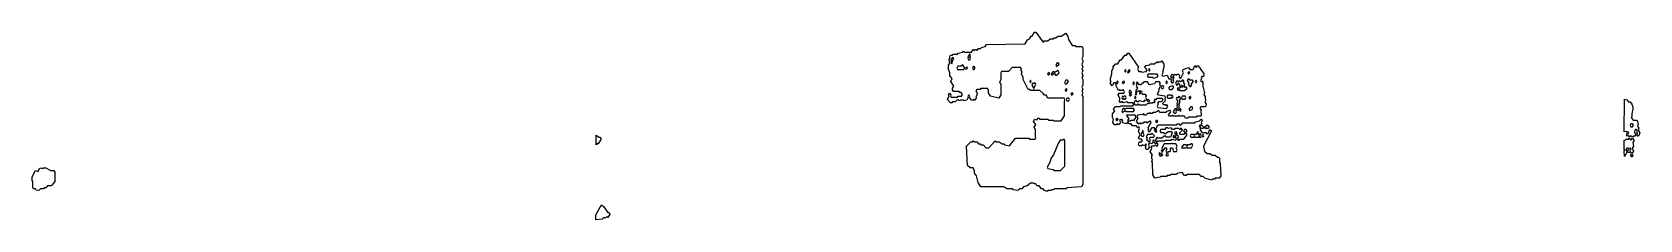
# Model space of a CAD drawing. Header units: millimetres. Extents: x 0 to 4629, y 0 to 538.
import ezdxf

# ---------------------------------------------------------------- set-up
doc = ezdxf.new("R2010")
doc.units = ezdxf.units.MM
doc.layers.add('K', color=7, linetype='Continuous')

msp = doc.modelspace()

# ---------------------------------------------------------------- linework, layer by layer
at = {"layer": 'K'}
for points in [[(2822.5, 89), (2805.9, 89), (2797.6, 94.5), (2730.9, 94.5), (2723.3, 106.9), (2718.3, 126), (2713.3, 134.2), (2713.3, 139.7), (2709.2, 149.2), (2700.9, 149.2), (2693.3, 156.1), (2690, 211), (2702.6, 223.4), (2707.5, 223.4), (2709.2, 226.2), (2712.6, 223.4), (2719.3, 223.4), (2724.3, 217.9), (2729.3, 217.9), (2731, 215.1), (2737.6, 215.1), (2746, 206.9), (2754.2, 206.9), (2772.6, 226.2), (2774.3, 223.4), (2784.3, 223.4), (2792.6, 217.9), (2797.7, 217.9), (2799.3, 215.1), (2814.2, 212.4), (2830.9, 234.3), (2869.3, 234.3), (2871, 231.6), (2887.5, 231.6), (2890, 235.6), (2888.3, 238.3), (2888.3, 257.5), (2885, 265.7), (2890, 273.9), (2883.3, 282.1), (2885.9, 289.1), (2892.6, 286.4), (2895.9, 291.8), (2899.3, 291.8), (2901, 289.1), (2924.3, 289.1), (2926, 286.3), (2939.3, 286.3), (2941, 283.6), (2962.5, 283.6), (2971.7, 298.6), (2971.7, 339.6), (2973.3, 345.1), (2970.9, 349.1), (2924.2, 349.1), (2919.2, 357.3), (2914.2, 357.3), (2910.9, 362.8), (2900.9, 371), (2885.9, 371), (2884.3, 373.7), (2882.7, 371), (2874.2, 371), (2872.5, 373.8), (2867.5, 373.8), (2853.3, 402.6), (2853.3, 408.1), (2848.3, 419), (2850, 424.5), (2846.6, 430), (2848.3, 432.7), (2845.9, 436.7), (2821, 436.7), (2811, 425.8), (2791, 425.8), (2788.5, 421.7), (2788.5, 402.6), (2785.2, 394.4), (2788.5, 388.9), (2788.5, 358.8), (2782.6, 349.1), (2759.2, 354.6), (2753.3, 364.2), (2753.3, 372.5), (2750.9, 376.5), (2731, 376.5), (2729.3, 373.8), (2719.3, 373.8), (2716.9, 369.8), (2721.9, 361.5), (2716.9, 353.3), (2718.6, 350.6), (2714.3, 343.6), (2711, 346.3), (2709.3, 343.6), (2704.2, 343.6), (2698.3, 350.6), (2700, 353.3), (2697.5, 357.3), (2696, 357.3), (2693.6, 353.3), (2695.2, 350.6), (2691, 343.7), (2682.6, 340.9), (2680.9, 343.6), (2672.6, 343.6), (2669.2, 340.9), (2667.5, 343.6), (2662.6, 343.6), (2657.6, 338.2), (2649.3, 338.2), (2647.7, 335.4), (2644.2, 335.4), (2635, 345.1), (2640, 356.1), (2638.3, 358.8), (2640.9, 363.1), (2645.2, 358.8), (2643.6, 356.1), (2646, 352.1), (2664.2, 352.1), (2665.9, 354.8), (2675.9, 354.8), (2678.3, 358.8), (2674.2, 365.5), (2670.9, 365.5), (2669.2, 368.3), (2652.5, 368.3), (2650, 372.5), (2650, 378), (2653.3, 383.4), (2645, 397.1), (2648.3, 405.3), (2641.7, 413.5), (2641.7, 421.8), (2638.3, 432.7), (2638.3, 443.7), (2641.7, 449.2), (2640, 460.1), (2641.7, 462.9), (2641.7, 468.4), (2644.2, 472.5), (2649.2, 472.5), (2650.9, 475.3), (2664.2, 475.3), (2665.9, 478), (2679.2, 480.7), (2680.9, 483.5), (2684.3, 480.7), (2697.7, 480.7), (2699.3, 478.1), (2700.9, 480.7), (2704.2, 480.7), (2709.2, 489), (2712.6, 486.3), (2714.2, 489), (2717.6, 489), (2720.9, 486.3), (2724.2, 491.7), (2730.9, 491.7), (2732.5, 494.4), (2744.2, 497.2), (2747.5, 502.6), (2859.2, 505.4), (2865.9, 516.3), (2870.9, 519.1), (2875.9, 527.3), (2879.2, 527.3), (2885.9, 538.2), (2889.3, 538.2), (2909.3, 510.9), (2912.5, 510.9), (2914.2, 513.6), (2924.2, 513.6), (2930.9, 519.1), (2940.9, 519.1), (2942.5, 521.8), (2947.6, 521.8), (2952.6, 527.3), (2962.6, 527.3), (2976, 535.5), (2981.9, 525.9), (2983.5, 517.6), (2994.3, 499.9), (3002.7, 499.9), (3004.3, 497.2), (3022.7, 497.2), (3025.2, 493), (3025.2, 468.3), (3021.9, 462.8), (3025.2, 457.4), (3025.2, 451.9), (3021.9, 446.4), (3025.2, 438.2), (3021.9, 432.7), (3025.2, 427.3), (3021.9, 421.8), (3025.2, 413.6), (3021.9, 408.1), (3025.2, 402.6), (3025.2, 386.2), (3021.9, 380.7), (3025.2, 375.2), (3021.9, 369.8), (3025.2, 364.3), (3021.9, 358.8), (3025.2, 353.4), (3025.2, 101.4), (3021, 94.5), (2979.3, 91.7), (2977.7, 89), (2942.7, 89), (2941, 86.3), (2934.3, 86.3), (2932.7, 83.5), (2924.3, 83.5), (2922.6, 80.8), (2914.2, 83.5), (2910.9, 89), (2905.9, 89), (2899.2, 97.2), (2892.5, 97.2), (2889.2, 102.7), (2885.9, 102.7), (2884.2, 105.4), (2874.3, 105.4), (2864.3, 97.2), (2854.3, 94.5), (2849.3, 89), (2842.6, 89), (2837.6, 83.5), (2824.2, 86.3), (2822.5, 89)], [(2648.3, 454.6), (2653.3, 462.8), (2650.9, 466.8), (2645.2, 460.1), (2646.9, 454.6), (2645.2, 451.9), (2647.6, 448), (2650, 451.9), (2648.3, 454.6)], [(2699.2, 458.8), (2701.6, 462.8), (2700, 465.6), (2701.7, 471), (2699.3, 475), (2693.6, 468.3), (2695.2, 465.6), (2693.6, 462.8), (2696, 458.8), (2699.2, 458.8)], [(3295, 232.8), (3291.7, 238.3), (3294.2, 245.4), (3300.2, 238.3), (3296.9, 232.8), (3299.3, 228.8), (3302.5, 228.8), (3304.2, 231.6), (3315.9, 231.6), (3325, 243.8), (3321.6, 249.3), (3325, 254.8), (3322.5, 258.8), (3317.7, 258.8), (3315.2, 254.8), (3318.6, 249.3), (3316, 245.1), (3305.9, 245.1), (3303.3, 249.3), (3311.6, 257.5), (3309.2, 261.5), (3306, 261.5), (3304.3, 258.7), (3300.9, 261.5), (3289.3, 261.5), (3287.7, 258.8), (3282.5, 258.8), (3279.2, 264.2), (3270.9, 261.5), (3269.2, 264.2), (3264.3, 264.2), (3261, 258.8), (3249.3, 258.8), (3246.9, 254.8), (3249.3, 250.7), (3257.7, 250.7), (3259.3, 248), (3262.6, 248), (3270.9, 253.5), (3279.3, 253.5), (3281.9, 249.3), (3277.7, 236.9), (3265.9, 236.9), (3264.2, 239.6), (3259.3, 239.6), (3252.6, 234.1), (3240.9, 234.1), (3239.3, 236.8), (3233.6, 227.4), (3236.9, 221.9), (3234.3, 217.6), (3230, 221.9), (3231.6, 224.6), (3229.2, 228.6), (3227.7, 228.6), (3225.2, 224.6), (3226.9, 221.9), (3224.3, 217.7), (3216, 220.4), (3213.5, 213.7), (3216.9, 208.2), (3211, 201.3), (3207.5, 201.3), (3205, 208.2), (3208.3, 213.7), (3205.9, 217.6), (3202.6, 212.2), (3196, 214.9), (3194.3, 212.2), (3187.5, 212.2), (3185, 216.4), (3187.5, 223.4), (3194.2, 223.4), (3196.6, 227.4), (3194.2, 231.4), (3187.5, 231.4), (3185, 235.6), (3190, 243.8), (3185, 254.7), (3188.3, 263), (3185.9, 266.9), (3182.6, 264.2), (3179.2, 269.7), (3167.5, 269.7), (3164.2, 275.2), (3157.5, 275.2), (3155, 279.4), (3157.5, 283.6), (3162.5, 283.6), (3164.2, 286.3), (3172.5, 286.3), (3178.3, 295.8), (3175.9, 299.8), (3154.2, 299.8), (3152.6, 302.5), (3150.2, 298.6), (3156.9, 290.4), (3153.6, 284.9), (3155.2, 282.1), (3151, 275.2), (3140.9, 277.9), (3138.3, 282.1), (3140, 284.9), (3137.6, 288.8), (3134.2, 286.1), (3132.6, 288.8), (3130.2, 284.9), (3133.6, 279.4), (3131, 275.2), (3127.6, 272.4), (3122.6, 275.2), (3121, 272.4), (3115.9, 272.4), (3111.7, 279.4), (3113.3, 287.6), (3110, 293.1), (3110, 304.1), (3116.6, 312.3), (3113.3, 317.7), (3119.2, 324.7), (3132.5, 324.7), (3134.2, 327.4), (3169.2, 327.4), (3172.6, 333), (3174.3, 330.1), (3182.5, 330.1), (3184.3, 333), (3186, 330.1), (3207.6, 330.1), (3212.6, 335.7), (3215.9, 332.9), (3217.5, 335.6), (3225.9, 335.6), (3229.3, 338.4), (3230.9, 335.7), (3233.3, 339.6), (3231.6, 342.4), (3234.3, 346.7), (3235.9, 343.9), (3239.2, 349.3), (3252.7, 349.3), (3255.2, 345.1), (3251, 338.2), (3242.7, 338.2), (3240.2, 334.2), (3241.9, 331.4), (3238.6, 325.9), (3241, 321.9), (3265.9, 319.2), (3270, 325.9), (3267.6, 329.9), (3264.2, 327.2), (3262.5, 329.9), (3257.5, 329.9), (3255, 334.2), (3263.3, 342.4), (3261.7, 345.1), (3263.3, 350.6), (3260.9, 354.6), (3242.5, 357.3), (3240, 361.5), (3245, 369.8), (3243.3, 372.5), (3248.3, 383.4), (3246.7, 388.9), (3248.3, 391.7), (3245.9, 395.7), (3234.3, 395.7), (3231, 390.2), (3215.9, 387.4), (3210.9, 395.7), (3201, 395.7), (3197.6, 390.1), (3195.9, 392.8), (3192.7, 387.4), (3187.6, 387.4), (3180.9, 395.6), (3178.6, 391.7), (3180.2, 388.9), (3178.5, 383.5), (3181.9, 378), (3176.9, 369.8), (3178.6, 367), (3175.2, 361.5), (3177.6, 357.6), (3180, 361.5), (3178.3, 364.3), (3180.9, 368.5), (3186, 371.3), (3188.6, 367), (3186.9, 364.3), (3189.3, 360.4), (3191.6, 364.3), (3190, 367), (3192.6, 371.3), (3195.2, 367), (3193.6, 364.3), (3196, 360.3), (3204.3, 360.3), (3206.9, 356.1), (3205.2, 350.6), (3208.6, 345.1), (3206, 340.9), (3202.6, 343.6), (3199.3, 338.2), (3186, 340.9), (3184.3, 338.2), (3180.9, 338.2), (3179.2, 340.9), (3176, 340.9), (3170.9, 332.6), (3169.2, 335.4), (3154.2, 335.4), (3152.6, 338.1), (3140.9, 335.4), (3139.2, 338.2), (3134.3, 338.2), (3132.6, 335.3), (3130, 339.6), (3131.7, 347.8), (3126.7, 358.8), (3129.2, 363), (3142.5, 363), (3145, 367), (3140.9, 373.7), (3139.3, 371), (3132.5, 371), (3130.9, 373.7), (3127.6, 371), (3120, 386.2), (3121.6, 388.9), (3119.2, 392.9), (3114.3, 392.9), (3109.3, 384.6), (3103.3, 391.6), (3106.6, 397.1), (3105, 399.8), (3105, 405.4), (3108.3, 419), (3108.3, 427.3), (3113.3, 435.5), (3111.6, 438.2), (3119.2, 447.9), (3125.9, 447.9), (3132.5, 458.8), (3135.9, 458.8), (3145.9, 472.5), (3150.9, 472.5), (3154.2, 478), (3157.7, 478), (3185.2, 438.2), (3181.9, 432.7), (3186, 426), (3192.7, 426), (3194.3, 423.3), (3207.5, 426), (3210, 430), (3203.3, 438.2), (3205.9, 442.4), (3217.5, 445.1), (3219.2, 447.9), (3230.9, 447.9), (3237.6, 453.4), (3240.9, 450.7), (3242.5, 453.4), (3249.2, 453.4), (3252.6, 456.2), (3258.5, 446.4), (3258.5, 438.2), (3255.2, 427.2), (3255.2, 421.7), (3251.9, 416.3), (3254.3, 412.3), (3267.7, 415), (3272.7, 404.1), (3277.7, 404.1), (3280.2, 399.9), (3278.6, 397.1), (3281, 393.1), (3284.2, 393.1), (3286.7, 397.1), (3285, 402.6), (3288.3, 408.1), (3285.9, 412), (3280.9, 406.5), (3278.3, 410.8), (3282.6, 417.8), (3287.6, 415), (3290.9, 417.8), (3294.2, 415.1), (3295.9, 417.8), (3301, 417.8), (3303.6, 413.6), (3301.9, 410.8), (3304.3, 406.8), (3307.5, 406.8), (3315, 421.8), (3311.6, 427.3), (3314.2, 431.4), (3329.3, 437), (3332.7, 431.5), (3342.5, 431.5), (3347.6, 442.5), (3350.9, 437), (3355.9, 442.5), (3361, 436.9), (3373.5, 419.1), (3373.5, 413.5), (3371, 409.3), (3367.6, 412), (3365.2, 408.1), (3366.9, 405.3), (3363.6, 399.9), (3365.9, 396), (3367.6, 398.7), (3370.2, 394.4), (3370.2, 383.5), (3375.2, 364.3), (3373.5, 358.8), (3376.9, 353.4), (3376.9, 347.9), (3378.5, 345.1), (3376.9, 336.9), (3380.2, 331.4), (3377.7, 324.5), (3364.3, 324.5), (3361.9, 320.5), (3365.2, 315), (3363.5, 309.5), (3366.9, 304), (3364.3, 297.1), (3352.7, 297.1), (3351, 294.4), (3329.3, 294.4), (3327.7, 291.6), (3320.9, 291.6), (3317.5, 297.1), (3314.2, 297.1), (3312.6, 299.7), (3311, 297.1), (3304.2, 297.1), (3301, 299.8), (3299.3, 297.1), (3285.9, 297.1), (3282.6, 299.8), (3281, 297.1), (3274.2, 297.1), (3271.6, 301.3), (3278.3, 309.5), (3275.9, 313.5), (3266, 310.8), (3264.3, 308), (3247.6, 308), (3242.6, 313.5), (3234.3, 308), (3226, 308), (3224.3, 305.3), (3219.2, 305.3), (3217.6, 308), (3216, 305.3), (3211, 305.3), (3206, 299.8), (3202.5, 299.8), (3199.3, 305.2), (3197.7, 302.6), (3182.7, 299.8), (3180.2, 295.8), (3183.6, 290.3), (3178.6, 282.1), (3184.3, 275.4), (3189.3, 278.1), (3192.6, 275.4), (3194.2, 278.1), (3200.9, 278.1), (3202.5, 280.9), (3207.7, 280.9), (3209.3, 278.2), (3217.6, 283.6), (3220.2, 279.4), (3211.9, 263), (3213.6, 260.2), (3211.9, 257.5), (3214.3, 253.5), (3217.5, 253.5), (3224.2, 264.4), (3229.3, 264.4), (3231.9, 260.2), (3230.2, 257.5), (3235.9, 250.8), (3238.3, 254.8), (3235, 260.2), (3240.9, 272.6), (3295.9, 272.6), (3297.5, 275.4), (3302.7, 275.4), (3304.3, 272.6), (3307.6, 272.6), (3312.6, 278.1), (3347.5, 278.1), (3349.2, 280.9), (3360.9, 283.6), (3365.9, 289.1), (3368.6, 284.9), (3365.2, 279.4), (3366.9, 276.7), (3365.2, 273.9), (3373.6, 265.7), (3371, 261.5), (3365.9, 261.5), (3363.3, 265.7), (3365, 268.4), (3362.6, 272.4), (3360.2, 268.4), (3363.6, 263), (3361.9, 260.2), (3367.7, 250.7), (3370.9, 248.1), (3372.5, 250.7), (3379.3, 250.7), (3381, 248), (3385.9, 248), (3390.9, 259), (3395.2, 254.8), (3371.9, 210.9), (3375.2, 197.3), (3382.6, 190.5), (3391, 190.5), (3397.6, 185), (3406, 185), (3412.6, 179.6), (3416, 179.6), (3418.5, 175.4), (3418.5, 164.4), (3420.2, 161.7), (3421.9, 126), (3417.7, 119.1), (3406, 119.1), (3404.3, 116.4), (3397.7, 116.4), (3396, 113.6), (3375.9, 119.1), (3370.9, 124.6), (3365.9, 124.6), (3360.9, 130.1), (3324.3, 130.1), (3322.7, 127.3), (3317.6, 127.3), (3310.9, 135.5), (3296, 132.8), (3294.3, 130.1), (3277.7, 130.1), (3276, 127.3), (3267.7, 127.3), (3266, 124.6), (3249.3, 124.6), (3247.7, 121.9), (3232.6, 119.1), (3226.7, 128.8), (3225, 164.4), (3223.3, 167.1), (3225, 172.6), (3223.3, 175.3), (3223.3, 183.6), (3225, 186.3), (3218.3, 194.5), (3223.3, 205.5), (3221.6, 208.2), (3224.2, 212.4), (3230.9, 212.4), (3234.3, 215.2), (3239.2, 209.8), (3241.7, 216.4), (3238.3, 221.9), (3240.9, 226.1), (3260.9, 226.1), (3262.5, 228.8), (3279.2, 228.8), (3280.9, 231.6), (3292.6, 228.9), (3295, 232.8)], [(2661.9, 435.5), (2664.3, 431.5), (2682.5, 431.5), (2685, 435.5), (2679.2, 444.9), (2672.6, 439.5), (2666, 442.2), (2661.9, 435.5)], [(2693.3, 435.5), (2690.9, 439.4), (2686.9, 435.4), (2689.3, 431.5), (2693.3, 435.5)], [(2709.3, 439.5), (2706.9, 435.5), (2709.3, 431.5), (2712.5, 431.5), (2715, 435.5), (2712.5, 439.5), (2709.3, 439.5)], [(2926, 415.1), (2930, 419.1), (2927.6, 423), (2923.6, 419), (2926, 415.1)], [(2939.3, 425.8), (2933.6, 419), (2936, 415.1), (2942.6, 420.6), (2946, 415), (2949.2, 415), (2956.6, 421.8), (2952.6, 428.5), (2944.3, 423), (2939.3, 425.8)], [(2951, 450.4), (2946.9, 443.7), (2949.3, 439.7), (2956.6, 446.4), (2954.2, 450.4), (2951, 450.4)], [(3147.6, 431.2), (3145.2, 427.3), (3147.6, 423.3), (3150, 427.3), (3147.6, 431.2)], [(3153.6, 424.5), (3155.9, 420.6), (3161.6, 427.3), (3159.3, 431.2), (3153.6, 424.5)], [(3224.3, 420.2), (3222.7, 417.6), (3212.7, 417.6), (3210.2, 413.6), (3212.7, 409.6), (3226, 409.6), (3227.6, 406.8), (3239.2, 409.5), (3241.6, 413.6), (3239.2, 417.6), (3225.9, 417.6), (3224.3, 420.2)], [(3218.3, 430), (3215.9, 433.9), (3213.6, 430), (3215.9, 426.1), (3218.3, 430)], [(3329.3, 417.8), (3333.3, 421.8), (3330.9, 425.7), (3326.9, 421.8), (3329.3, 417.8)], [(2876.6, 397.1), (2874.3, 401), (2871.9, 397.1), (2874.3, 393.2), (2876.6, 397.1)], [(2878.5, 386.2), (2884.3, 376.8), (2890, 388.9), (2887.6, 392.9), (2882.6, 390.2), (2881, 392.8), (2878.5, 386.2)], [(2976, 401.1), (2971.9, 394.4), (2974.3, 390.4), (2979.2, 390.4), (2983.3, 397.1), (2980.9, 401.1), (2976, 401.1)], [(2976, 368.5), (2980, 372.5), (2977.6, 376.4), (2973.6, 372.5), (2976, 368.5)], [(3126.6, 394.4), (3124.3, 398.3), (3121.9, 394.4), (3124.3, 390.5), (3126.6, 394.4)], [(3141, 390.4), (3145, 394.4), (3142.6, 398.3), (3138.6, 394.4), (3141, 390.4)], [(3160.2, 361.5), (3158.6, 358.8), (3161, 354.9), (3165, 358.8), (3163.3, 364.3), (3165, 367), (3162.5, 371), (3159.3, 371), (3156.9, 367), (3160.2, 361.5)], [(3170.9, 395.6), (3168.6, 391.7), (3170.9, 387.7), (3173.3, 391.7), (3170.9, 395.6)], [(3255.9, 376.7), (3258.3, 380.7), (3255.9, 384.7), (3252.7, 384.7), (3250.2, 380.7), (3252.7, 376.7), (3255.9, 376.7)], [(3263.6, 394.4), (3265.9, 390.5), (3268.3, 394.4), (3265.9, 398.3), (3263.6, 394.4)], [(3286.6, 380.7), (3284.2, 384.7), (3274.3, 382), (3271.9, 378), (3274.3, 374), (3282.5, 374), (3286.6, 380.7)], [(3299.3, 395.6), (3296, 398.4), (3291.9, 391.7), (3295.9, 385), (3300.9, 393.2), (3303.6, 388.9), (3301.9, 386.2), (3305.2, 380.7), (3302.6, 376.4), (3299.3, 379.2), (3296.9, 375.2), (3299.3, 371.3), (3302.6, 374), (3304.3, 371.2), (3317.6, 371.2), (3325, 378), (3322.6, 381.9), (3319.2, 379.2), (3316.7, 383.4), (3318.3, 388.9), (3315, 394.4), (3316.6, 397.1), (3314.2, 401.1), (3311, 401.1), (3307.6, 395.6), (3302.6, 398.4), (3299.3, 395.6)], [(3306.6, 383.4), (3309.2, 387.7), (3313.6, 383.5), (3311, 379.2), (3306.6, 383.4)], [(3328.6, 388.9), (3332.7, 382.2), (3335.9, 382.2), (3338.3, 386.2), (3336.6, 388.9), (3343.3, 397.1), (3340.9, 401.1), (3332.5, 401.1), (3330.9, 403.9), (3327.7, 403.9), (3325.2, 399.9), (3330.2, 391.7), (3328.6, 388.9)], [(3350.9, 401), (3348.6, 397.1), (3350.9, 393.2), (3353.3, 397.1), (3350.9, 401)], [(2986.6, 345.1), (2984.2, 349.1), (2979.3, 349.1), (2976.9, 345.1), (2979.3, 341.1), (2984.2, 341.1), (2986.6, 345.1)], [(2996.6, 361.6), (2994.2, 365.5), (2990.2, 361.5), (2992.6, 357.6), (2996.6, 361.6)], [(3142.6, 349.4), (3144.3, 346.6), (3147.5, 346.6), (3150, 350.6), (3147.5, 354.6), (3144.3, 354.6), (3142.6, 351.8), (3139.3, 354.5), (3136.9, 350.6), (3139.3, 346.6), (3142.6, 349.4)], [(3175.9, 346.7), (3178.3, 350.6), (3175.9, 354.5), (3173.6, 350.6), (3175.9, 346.7)], [(3216.9, 342.4), (3214.3, 338.1), (3210, 342.4), (3212.6, 346.6), (3216.9, 342.4)], [(3279.2, 357.3), (3269.3, 357.3), (3266.9, 353.3), (3269.3, 349.3), (3279.2, 349.3), (3280.9, 352.1), (3282.6, 349.4), (3285, 353.3), (3282.6, 357.2), (3280.9, 354.5), (3279.2, 357.3)], [(3292.5, 305.5), (3295, 309.5), (3293.3, 312.3), (3295.9, 316.5), (3299.2, 313.8), (3303.3, 320.5), (3301.6, 323.2), (3303.3, 326), (3301.7, 331.4), (3305, 336.9), (3303.3, 342.4), (3306.6, 347.8), (3302.6, 354.5), (3297.6, 349), (3295.9, 351.8), (3293.6, 347.8), (3298.6, 339.6), (3295.2, 334.1), (3296.9, 328.7), (3295.2, 325.9), (3296.9, 323.2), (3294.3, 316.2), (3291, 318.9), (3285.2, 309.5), (3287.7, 305.5), (3292.5, 305.5)], [(3319.2, 346.6), (3321.6, 350.6), (3319.2, 354.6), (3311, 354.6), (3308.6, 350.6), (3311, 346.6), (3319.2, 346.6)], [(3334.2, 354.5), (3330.2, 350.6), (3332.6, 346.6), (3336.6, 350.6), (3334.2, 354.5)], [(3330.2, 317.7), (3332.6, 313.7), (3339.2, 316.4), (3341.6, 320.5), (3339.2, 324.5), (3336, 324.5), (3330.2, 317.7)], [(4592.6, 239.5), (4590, 243.8), (4592.6, 248.1), (4594.3, 245.4), (4596.6, 249.3), (4594.3, 253.2), (4592.6, 250.5), (4590.9, 253.3), (4583.3, 251.9), (4584.2, 346.6), (4591, 343.8), (4596, 338.4), (4601, 338.4), (4605.2, 331.5), (4608.5, 323.2), (4608.5, 317.7), (4605.2, 304), (4605.2, 295.8), (4603.6, 293.1), (4609.3, 286.3), (4619.3, 286.3), (4621.9, 282.2), (4623.5, 273.9), (4621.9, 268.5), (4625.2, 263), (4623.5, 257.5), (4628.5, 249.3), (4624.3, 239.6), (4622.5, 239.6), (4620, 243.8), (4621.7, 249.3), (4620, 252), (4621.6, 254.8), (4619.2, 258.8), (4616, 258.8), (4611.9, 252), (4616.9, 243.8), (4614.3, 239.6), (4609.3, 239.6), (4607.6, 236.8), (4604.2, 239.6), (4601, 239.6), (4599.3, 236.8), (4594.3, 242.3), (4592.6, 239.5)], [(3120.2, 287.6), (3122.6, 283.7), (3126.6, 287.6), (3124.2, 291.6), (3120.2, 287.6)], [(3170.9, 311), (3173.3, 315), (3170.9, 319), (3149.3, 319), (3145.9, 316.2), (3144.2, 319), (3141, 319), (3136.9, 312.3), (3139.3, 308.3), (3145.9, 313.7), (3149.3, 311), (3170.9, 311)], [(3235, 282.1), (3237.6, 286.4), (3240.2, 282.1), (3237.6, 277.8), (3235, 282.1)], [(3305.9, 311.1), (3308.3, 315), (3305.9, 318.9), (3303.6, 315), (3305.9, 311.1)], [(1624.2, 242.6), (1631, 237.1), (1634.3, 237.1), (1636.9, 232.9), (1636.9, 230.1), (1629.3, 217.6), (1627.6, 220.3), (1624.2, 214.7), (1624.2, 242.6)], [(3198.3, 249.3), (3200, 252), (3197.6, 255.9), (3191.9, 243.8), (3194.3, 239.8), (3199.2, 239.8), (3201.6, 243.8), (3198.3, 249.3)], [(3208.6, 230.1), (3215.9, 223.4), (3220, 227.4), (3216.6, 232.8), (3219.2, 237.1), (3229.2, 237.1), (3231.6, 241), (3224.3, 247.8), (3221, 245.1), (3211, 245.1), (3206.9, 238.3), (3210.2, 232.8), (3208.6, 230.1)], [(3290.2, 238.3), (3287.6, 234), (3285, 238.3), (3287.6, 242.6), (3290.2, 238.3)], [(3295.2, 249.3), (3292.6, 245), (3290, 249.3), (3292.6, 253.6), (3295.2, 249.3)], [(3355.9, 253.2), (3351, 245.1), (3347.7, 245.1), (3345.9, 242.2), (3344.2, 245.1), (3336, 245.1), (3333.6, 241.1), (3336, 237.1), (3344.2, 237.1), (3345.9, 239.9), (3347.7, 237.1), (3357.5, 237.1), (3359.3, 239.9), (3361, 237.1), (3364.2, 237.1), (3366.6, 241.1), (3362.6, 247.7), (3359.3, 242.2), (3356.6, 246.5), (3358.3, 249.3), (3355.9, 253.2)], [(3370.9, 237.1), (3373.3, 241.1), (3370.9, 245), (3368.6, 241.1), (3370.9, 237.1)], [(3382.6, 272.7), (3388.6, 265.7), (3386, 261.5), (3382.5, 261.5), (3380.9, 264.1), (3379.3, 261.4), (3375, 265.7), (3382.6, 272.7)], [(4583.3, 227.4), (4589.2, 231.6), (4595.9, 231.6), (4597.6, 234.4), (4602.6, 228.9), (4607.6, 234.4), (4611.9, 227.4), (4608.5, 221.9), (4610.2, 210.9), (4606.9, 205.5), (4610.2, 197.2), (4605.9, 190.2), (4600.9, 195.7), (4599.3, 193), (4595.9, 193), (4593.3, 197.3), (4596.6, 202.7), (4594.3, 206.6), (4592.6, 203.9), (4591, 206.6), (4588.5, 200), (4591.9, 194.5), (4584.2, 181.9), (4583.3, 197.3), (4585, 200), (4583.3, 202.7), (4583.3, 227.4)], [(4607.5, 267.2), (4610, 271.2), (4607.5, 275.2), (4602.7, 275.2), (4600.2, 271.2), (4602.7, 267.2), (4607.5, 267.2)], [(2960.9, 141.2), (2973.3, 153.5), (2973.3, 227.3), (2970.9, 231.3), (2967.6, 228.6), (2959.3, 228.6), (2953.5, 219.1), (2940.2, 186.2), (2933.5, 178), (2930.2, 164.4), (2921.9, 150.7), (2924.3, 146.7), (2939.3, 143.9), (2941, 141.2), (2960.9, 141.2)], [(3243.6, 189), (3247.6, 182.3), (3251, 185.1), (3252.6, 182.4), (3255, 186.3), (3252.6, 190.3), (3249.2, 187.5), (3245.9, 193), (3243.6, 189)], [(3278.3, 200), (3276.6, 202.7), (3279.2, 206.9), (3282.7, 206.9), (3285.2, 202.7), (3283.6, 200), (3286, 196), (3294.2, 196), (3296.6, 200), (3293.3, 205.5), (3296.6, 210.9), (3292.5, 217.7), (3282.5, 217.7), (3280.9, 220.3), (3279.3, 217.7), (3259.3, 217.7), (3251.9, 205.5), (3253.6, 202.7), (3250.2, 197.3), (3252.6, 193.3), (3262.6, 207), (3266.9, 202.7), (3263.6, 197.3), (3265.9, 193.3), (3267.6, 196.1), (3269.3, 193.3), (3270.9, 196), (3275.9, 196), (3278.3, 200)], [(3265.9, 190.2), (3263.6, 186.3), (3265.9, 182.4), (3267.6, 185.1), (3269.3, 182.4), (3271.6, 186.3), (3269.3, 190.2), (3267.6, 187.5), (3265.9, 190.2)], [(3341.6, 213.7), (3339.2, 217.7), (3336, 217.7), (3334.3, 214.9), (3326, 214.9), (3324.3, 212.1), (3322.5, 214.9), (3314.3, 214.9), (3308.6, 208.2), (3310.9, 204.3), (3312.5, 206.9), (3322.5, 206.9), (3324.3, 209.8), (3326, 206.9), (3337.5, 206.9), (3341.6, 213.7)], [(4600.9, 206.6), (4598.6, 202.7), (4600.9, 198.8), (4603.3, 202.7), (4600.9, 206.6)], [(4606, 179.3), (4601.6, 183.5), (4604.2, 187.8), (4608.6, 183.6), (4606, 179.3)], [(11.7, 84.9), (9.2, 89), (4.2, 89), (1.7, 93.2), (1.7, 109.6), (0, 112.3), (0, 123.3), (9.2, 141.2), (17.5, 138.5), (22.5, 149.5), (29.2, 146.7), (30.9, 149.5), (32.6, 146.8), (34.2, 149.4), (39.3, 149.4), (52.6, 141.2), (62.7, 141.2), (65.2, 137), (65.2, 109.6), (57.7, 100), (54.3, 97.2), (44.3, 97.2), (39.3, 91.7), (34.3, 91.7), (32.7, 89), (24.3, 89), (19.3, 83.5), (11.7, 84.9)], [(1623.3, 0), (1623.3, 13.8), (1639.2, 42.7), (1646, 37.1), (1657.7, 20.7), (1661, 20.7), (1663.6, 16.5), (1657.6, 6.8), (1654.3, 9.6), (1649.3, 4.1), (1645.9, 6.8), (1641, 1.4), (1623.3, 0)]]:
    msp.add_lwpolyline(points, close=True, dxfattribs=at)

doc.saveas('drawing.dxf')
